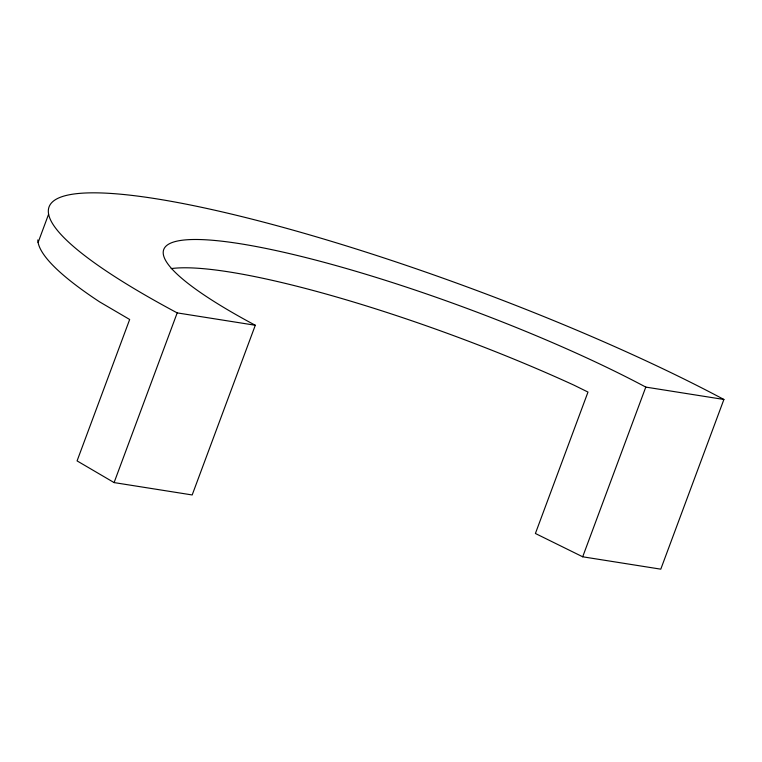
<?xml version="1.0" encoding="UTF-8"?>
<svg xmlns="http://www.w3.org/2000/svg" width="762" height="762" viewBox="0 0 762 762"><rect width="100%" height="100%" fill="white"/><g stroke="black" fill="none" stroke-linecap="round" stroke-linejoin="round"><path stroke-width="1.14" d="M38.1 242.478L48.616 214.189M37.814 239.925A428.33 70.695 20.4 0 0 99.622 301.876L129.664 319.488L77.076 460.896L114.09 482.584L177.194 312.887A428.33 70.695 20.4 0 1 155.486 198.672A428.33 70.695 20.4 0 1 723.9 399.469L660.787 569.166L582.692 556.793L535.4 533.486L587.988 392.068L574.081 385.21A305.953 50.492 20.4 0 0 171.174 268.605M723.9 399.469L645.795 387.096A305.953 50.492 20.4 0 0 239.792 243.669A305.953 50.492 20.4 0 0 255.299 325.26L192.186 494.957L114.09 482.584M582.692 556.793L645.795 387.096M177.194 312.887L255.299 325.26"/></g></svg>
